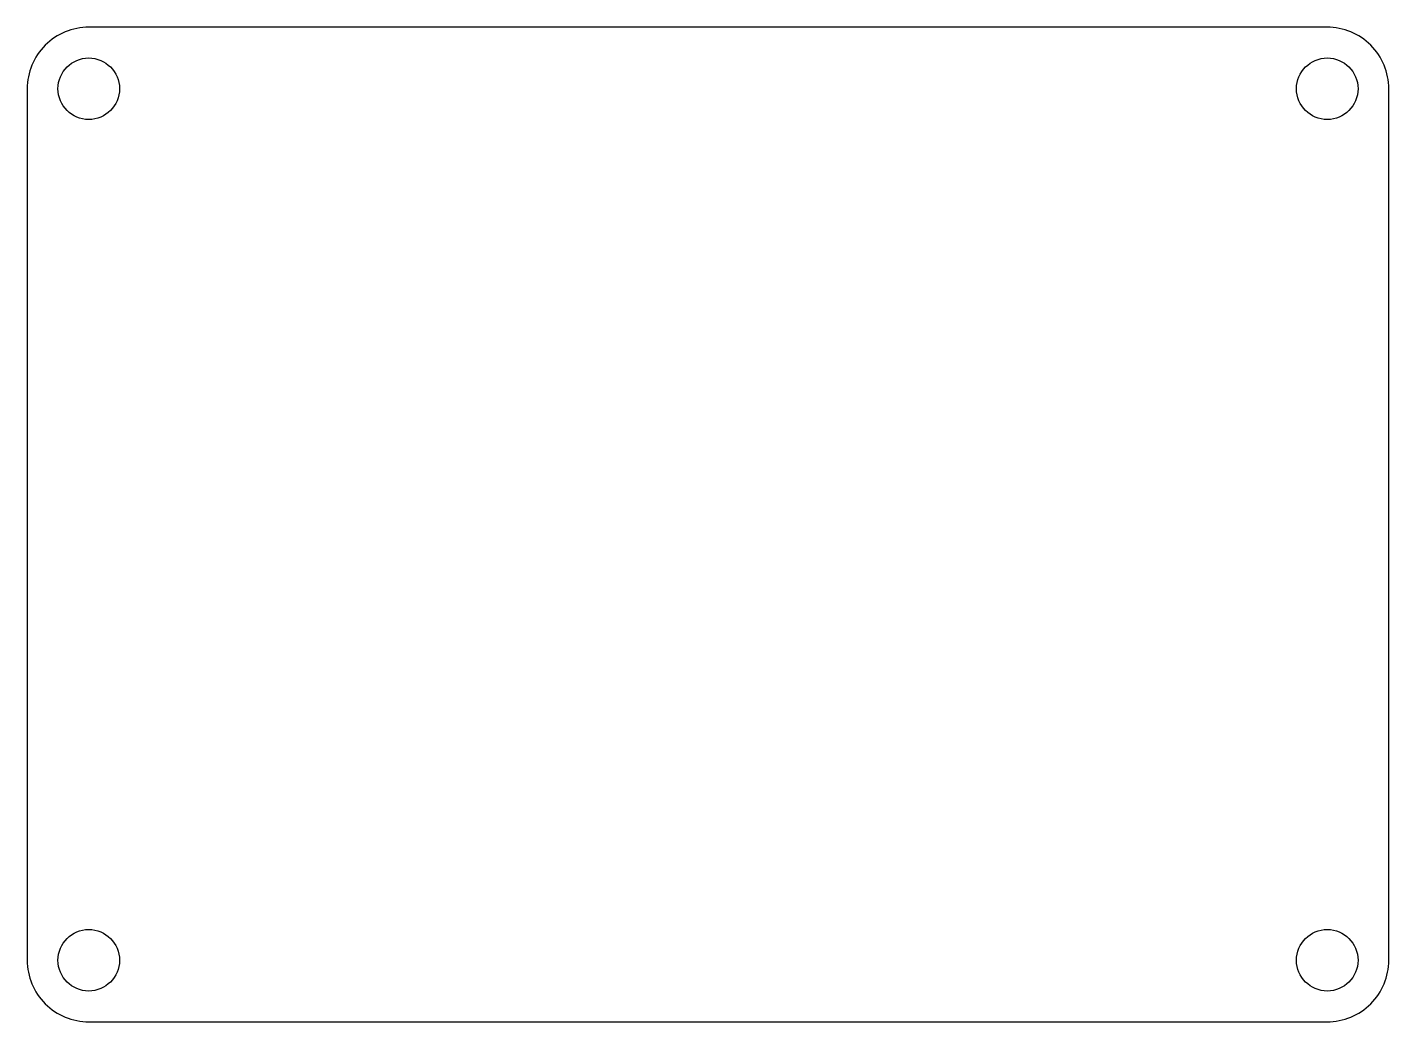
# Model space of a CAD drawing. Header units: millimetres. Extents: x 0 to 88.5, y -64.7 to 0.
import ezdxf

# ---------------------------------------------------------------- set-up
doc = ezdxf.new("R2010")
doc.units = ezdxf.units.MM
doc.layers.get('0').update_dxf_attribs({"linetype": 'CONTINUOUS'})

msp = doc.modelspace()

# ---------------------------------------------------------------- linework, layer by layer
msp.add_lwpolyline([(84.52, 0), (4, 0, 0.414214), (0, -4), (0, -60.67, 0.414214), (4, -64.67), (84.52, -64.67, 0.414214), (88.52, -60.67), (88.52, -4, 0.414214)], format="xyb", close=True)
for centre in [(4, -4), (84.52, -4), (4, -60.67), (84.52, -60.67)]:
    msp.add_circle(centre, 2)

doc.saveas('drawing.dxf')
